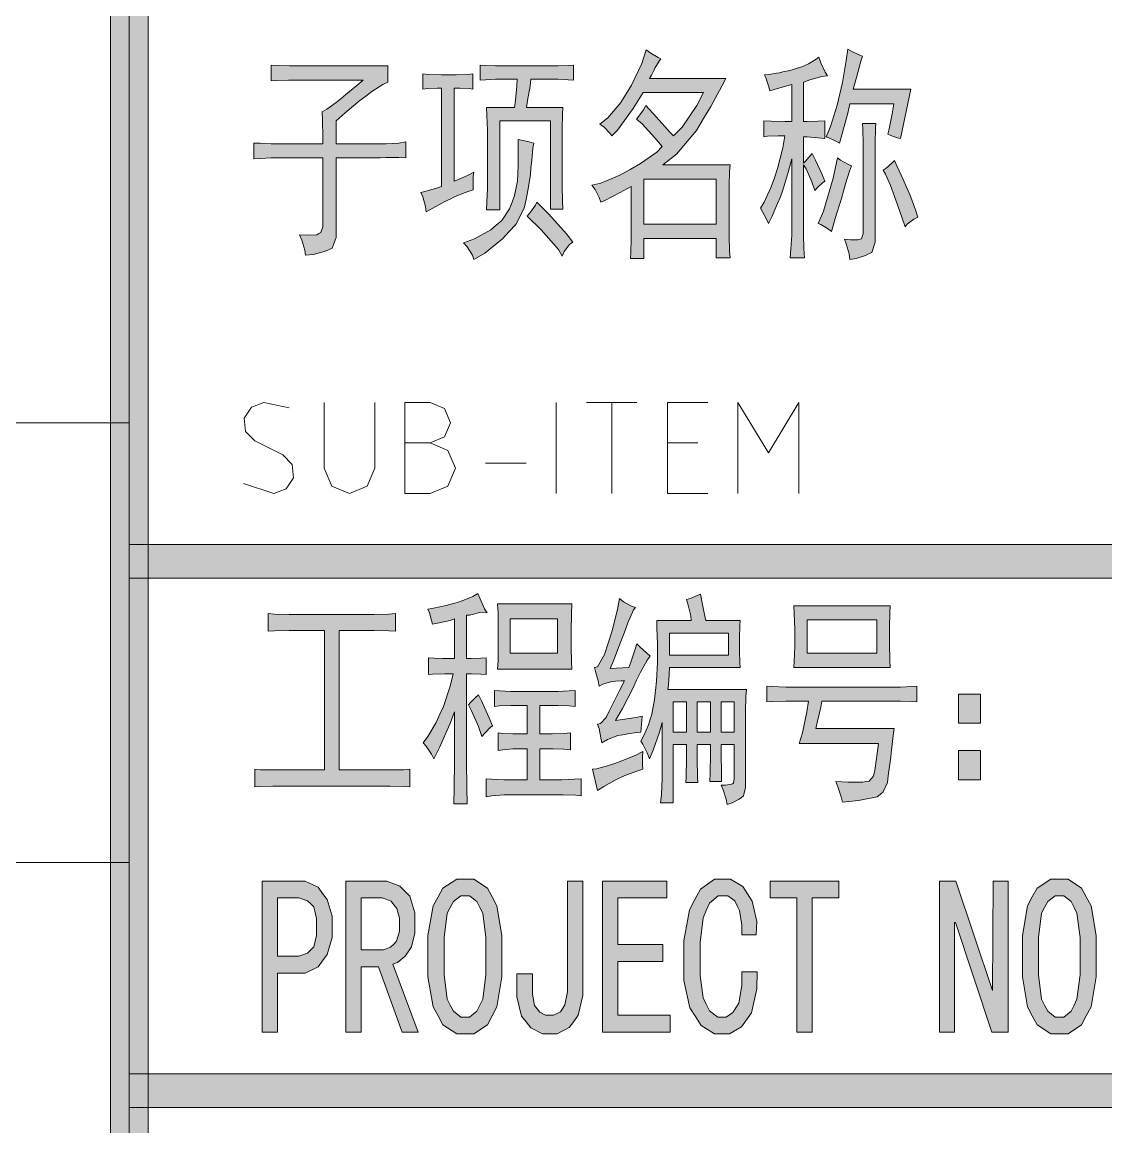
# Model space of a CAD drawing. Header units: millimetres. Extents: x 0 to 414, y 0 to 292.
# Drawn here: x 353.61 to 367.21, y 38.04 to 51.9 of the extents above; entities that cross this region are included whole.
import ezdxf

# ---------------------------------------------------------------- set-up
doc = ezdxf.new("R2010")
doc.units = ezdxf.units.MM

msp = doc.modelspace()

# ---------------------------------------------------------------- hatches: boundary and pattern name
h = msp.add_hatch(color=0)
h.dxf.hatch_style = 2
h.paths.add_polyline_path([(355.194306, 9.846028), (354.721583, 9.846028), (354.721583, 282.620861), (355.194306, 282.620861)])
h = msp.add_hatch(color=0)
h.paths.add_polyline_path([(361.625444, 51.438528), (361.604278, 51.410306), (361.569, 51.357389), (361.554889, 51.329167), (361.540778, 51.300944), (361.5055, 51.233917), (361.484333, 51.195111), (362.440361, 51.195111), (362.390972, 51.096333), (362.253389, 50.842333), (362.161667, 50.690639), (362.073472, 50.538944), (361.819472, 50.246139), (361.650139, 50.108556), (362.493278, 50.108556), (362.486222, 50.023889), (362.482694, 49.854556), (362.482694, 49.762833), (362.482694, 49.311278), (362.482694, 49.216028), (362.486222, 49.032583), (362.493278, 48.944389), (362.316889, 48.944389), (362.316889, 49.187806), (361.41025, 49.187806), (361.41025, 48.933806), (361.244444, 48.933806), (361.247972, 49.011417), (361.2515, 49.187806), (361.2515, 49.286583), (361.2515, 49.840444), (361.113917, 49.762833), (360.923417, 49.664056), (360.8705, 49.642889), (360.852861, 49.699333), (360.799944, 49.801639), (360.761139, 49.854556), (360.8705, 49.87925), (361.110389, 49.981556), (361.240917, 50.052111), (361.371444, 50.126194), (361.572528, 50.267306), (361.643083, 50.341389), (361.551361, 50.45075), (361.389083, 50.623611), (361.318528, 50.683583), (361.34675, 50.718861), (361.406722, 50.8), (361.434944, 50.852917), (361.569, 50.708278), (361.741861, 50.517778), (361.784194, 50.475444), (361.890028, 50.581278), (362.077, 50.852917), (362.158139, 51.018722), (361.403194, 51.018722), (361.276194, 50.817639), (361.082167, 50.546), (361.011611, 50.475444), (360.986917, 50.507194), (360.912833, 50.581278), (360.859917, 50.620083), (360.958694, 50.701222), (361.120972, 50.891722), (361.191528, 51.001083), (361.258556, 51.110444), (361.385556, 51.382083), (361.442, 51.551417), (361.498444, 51.512611), (361.590167, 51.456167)])
h.paths.add_polyline_path([(362.316889, 49.364194), (362.316889, 49.932167), (361.41025, 49.932167), (361.41025, 49.364194)])
h = msp.add_hatch(color=0)
h.dxf.hatch_style = 2
h.paths.add_polyline_path([(364.154861, 51.473806), (364.133694, 51.410306), (364.07725, 51.205694), (364.038444, 51.061056), (364.761639, 51.061056), (364.631111, 50.440167), (364.588778, 50.45075), (364.507639, 50.478972), (364.472361, 50.496611), (364.486472, 50.563639), (364.525278, 50.750611), (364.546444, 50.874083), (363.996111, 50.874083), (363.967889, 50.757667), (363.900861, 50.51425), (363.865583, 50.383722), (363.812667, 50.411944), (363.731528, 50.45075), (363.69625, 50.461333), (363.752694, 50.591861), (363.837361, 50.859972), (363.869111, 51.001083), (363.900861, 51.142194), (363.95025, 51.420889), (363.971417, 51.562), (364.027861, 51.526722), (364.119583, 51.484389)])
h = msp.add_hatch(color=0)
h.dxf.hatch_style = 2
h.paths.add_polyline_path([(362.874278, 49.565278), (362.920139, 49.642889), (363.008333, 49.833389), (363.050667, 49.946278), (363.089472, 50.062694), (363.1565, 50.32375), (363.181194, 50.475444), (363.096528, 50.475444), (362.962472, 50.468389), (362.916611, 50.461333), (362.916611, 50.662417), (363.008333, 50.658889), (363.181194, 50.651833), (363.265861, 50.651833), (363.265861, 51.1175), (363.223528, 51.106917), (363.085944, 51.068111), (362.990694, 51.039889), (362.973056, 51.099861), (362.941306, 51.202167), (362.923667, 51.240972), (362.980111, 51.2445), (363.075361, 51.258611), (363.114167, 51.265667), (363.1565, 51.27625), (363.241167, 51.293889), (363.2835, 51.304472), (363.322306, 51.318583), (363.403444, 51.343278), (363.438722, 51.360917), (363.477528, 51.378556), (363.562194, 51.427944), (363.608056, 51.459694), (363.63275, 51.389139), (363.685667, 51.272722), (363.713889, 51.226861), (363.643333, 51.216278), (363.495167, 51.177472), (363.414028, 51.14925), (363.414028, 50.651833), (363.459889, 50.651833), (363.593944, 50.658889), (363.682139, 50.662417), (363.682139, 50.440167), (363.593944, 50.45075), (363.459889, 50.461333), (363.414028, 50.461333), (363.414028, 50.129722), (363.438722, 50.157944), (363.495167, 50.217917), (363.523389, 50.253194), (363.565722, 50.168528), (363.643333, 49.995667), (363.682139, 49.907472), (363.650389, 49.886306), (363.590417, 49.826333), (363.555139, 49.787528), (363.516333, 49.896889), (363.445778, 50.059167), (363.414028, 50.108556), (363.414028, 49.286583), (363.414028, 49.233667), (363.417556, 49.060806), (363.424611, 48.944389), (363.248222, 48.944389), (363.255278, 49.05375), (363.265861, 49.226611), (363.265861, 49.286583), (363.265861, 50.186167), (363.227056, 50.030944), (363.1565, 49.791056), (363.12475, 49.709917), (363.089472, 49.62525), (363.015389, 49.459444), (362.973056, 49.374778), (362.948361, 49.427694), (362.898972, 49.519417)])
h = msp.add_hatch(color=0)
h.dxf.hatch_style = 2
h.paths.add_polyline_path([(357.09225, 49.233667), (357.1875, 49.226611), (357.310972, 49.233667), (357.335667, 49.247778), (357.360361, 49.261889), (357.385056, 49.332444), (357.385056, 49.388889), (357.385056, 50.19675), (356.792389, 50.19675), (356.735944, 50.19675), (356.598361, 50.189694), (356.52075, 50.186167), (356.52075, 50.383722), (356.598361, 50.380194), (356.735944, 50.373139), (356.792389, 50.373139), (357.385056, 50.373139), (357.385056, 50.461333), (357.381528, 50.662417), (357.378, 50.775306), (357.434444, 50.807056), (357.554389, 50.891722), (357.614361, 50.941111), (357.674333, 50.9905), (357.811917, 51.106917), (357.893056, 51.173944), (357.042861, 51.173944), (356.954667, 51.173944), (356.802972, 51.166889), (356.735944, 51.163361), (356.735944, 51.360917), (356.824139, 51.357389), (356.968778, 51.350333), (357.02875, 51.350333), (358.199972, 51.350333), (358.199972, 51.14925), (358.136472, 51.1175), (357.998889, 51.029306), (357.924806, 50.972861), (357.850722, 50.916417), (357.66375, 50.761194), (357.550861, 50.662417), (357.550861, 50.373139), (358.10825, 50.373139), (358.178806, 50.373139), (358.337556, 50.383722), (358.42575, 50.397833), (358.42575, 50.19675), (358.337556, 50.203806), (358.178806, 50.203806), (358.10825, 50.19675), (357.550861, 50.19675), (357.550861, 49.311278), (357.550861, 49.198389), (357.501472, 49.064333), (357.455611, 49.043167), (357.406222, 49.022), (357.265111, 48.986722), (357.169861, 48.976139), (357.159278, 49.039639), (357.124, 49.166639)])
h = msp.add_hatch(color=0)
h.dxf.hatch_style = 2
h.paths.add_polyline_path([(360.263722, 51.350333), (360.33075, 51.350333), (360.461278, 51.357389), (360.528306, 51.360917), (360.528306, 51.173944), (360.461278, 51.177472), (360.33075, 51.184528), (360.263722, 51.184528), (359.995611, 51.184528), (359.985028, 51.096333), (359.953278, 50.916417), (359.939167, 50.828222), (360.39425, 50.828222), (360.390722, 50.747083), (360.387194, 50.563639), (360.387194, 50.461333), (360.387194, 49.907472), (360.387194, 49.836917), (360.390722, 49.660528), (360.39425, 49.554694), (360.239028, 49.554694), (360.239028, 50.662417), (359.604028, 50.662417), (359.604028, 49.544111), (359.438222, 49.544111), (359.44175, 49.642889), (359.448806, 49.819278), (359.448806, 49.896889), (359.448806, 50.461333), (359.448806, 50.546), (359.44175, 50.729444), (359.438222, 50.828222), (359.787472, 50.828222), (359.801583, 50.923472), (359.819222, 51.099861), (359.82275, 51.184528), (359.614611, 51.184528), (359.551111, 51.184528), (359.424111, 51.177472), (359.357083, 51.173944), (359.357083, 51.360917), (359.424111, 51.357389), (359.551111, 51.350333), (359.614611, 51.350333)])
h = msp.add_hatch(color=0)
h.dxf.hatch_style = 2
h.paths.add_polyline_path([(359.272417, 49.798111), (359.194806, 49.769889), (359.046639, 49.713444), (358.983139, 49.681694), (358.916111, 49.649944), (358.764417, 49.568806), (358.683278, 49.519417), (358.672694, 49.586444), (358.640944, 49.709917), (358.61625, 49.762833), (358.683278, 49.780472), (358.810278, 49.819278), (358.873778, 49.840444), (358.873778, 51.071639), (358.820861, 51.071639), (358.704444, 51.068111), (358.640944, 51.061056), (358.640944, 51.251556), (358.7115, 51.2445), (358.873778, 51.240972), (358.9655, 51.240972), (359.057222, 51.240972), (359.205389, 51.2445), (359.265361, 51.251556), (359.265361, 51.061056), (359.2195, 51.068111), (359.103083, 51.071639), (359.032528, 51.071639), (359.032528, 49.907472), (359.085444, 49.925111), (359.208917, 49.981556), (359.279472, 50.020361), (359.272417, 49.963917), (359.268889, 49.854556)])
h = msp.add_hatch(color=0)
h.dxf.hatch_style = 2
h.paths.add_polyline_path([(364.320667, 50.630667), (364.317139, 50.574222), (364.313611, 50.380194), (364.313611, 50.242611), (364.313611, 49.24425), (364.313611, 49.138417), (364.271278, 49.011417), (364.228944, 48.993778), (364.190139, 48.972611), (364.073722, 48.937333), (363.996111, 48.923222), (363.985528, 48.993778), (363.95025, 49.120778), (363.929083, 49.177222), (364.003167, 49.170167), (364.094889, 49.170167), (364.119583, 49.177222), (364.14075, 49.18075), (364.161917, 49.247778), (364.161917, 49.311278), (364.161917, 50.242611), (364.161917, 50.369611), (364.158389, 50.563639), (364.154861, 50.630667)])
h = msp.add_hatch(color=0)
h.dxf.hatch_style = 2
h.paths.add_polyline_path([(360.030889, 50.383722), (360.020306, 50.320222), (360.006194, 50.165), (359.995611, 50.073278), (359.988556, 49.985083), (359.956806, 49.787528), (359.935639, 49.674639), (359.910944, 49.565278), (359.805111, 49.360667), (359.720444, 49.272472), (359.639306, 49.18075), (359.417056, 49.004361), (359.279472, 48.923222), (359.261833, 48.976139), (359.194806, 49.081972), (359.148944, 49.131361), (359.286528, 49.18075), (359.491139, 49.293639), (359.558167, 49.353611), (359.628722, 49.413583), (359.7275, 49.558222), (359.75925, 49.642889), (359.791, 49.724028), (359.826278, 49.907472), (359.829806, 50.002722), (359.833333, 50.1015), (359.836861, 50.313167), (359.836861, 50.429583), (359.879194, 50.419), (359.974444, 50.397833)])
h = msp.add_hatch(color=0)
h.dxf.hatch_style = 2
h.paths.add_polyline_path([(364.01375, 50.097972), (363.989056, 50.030944), (363.939667, 49.872194), (363.914972, 49.780472), (363.890278, 49.68875), (363.812667, 49.438278), (363.763278, 49.276), (363.713889, 49.311278), (363.63275, 49.360667), (363.597472, 49.374778), (363.6645, 49.53), (363.784444, 49.94275), (363.840889, 50.19675), (363.879694, 50.168528), (363.967889, 50.119139)])
h = msp.add_hatch(color=0)
h.dxf.hatch_style = 2
h.paths.add_polyline_path([(364.5535, 50.165), (364.588778, 50.090917), (364.662861, 49.925111), (364.705194, 49.829861), (364.747528, 49.738139), (364.818083, 49.547639), (364.846306, 49.452389), (364.796917, 49.427694), (364.715778, 49.364194), (364.687556, 49.332444), (364.645222, 49.452389), (364.571139, 49.667583), (364.539389, 49.759306), (364.504111, 49.851028), (364.440611, 49.992139), (364.412389, 50.041528), (364.451194, 50.06975), (364.52175, 50.129722)])
h = msp.add_hatch(color=0)
h.dxf.hatch_style = 2
h.paths.add_polyline_path([(360.069694, 49.642889), (360.217861, 49.491194), (360.440111, 49.24425), (360.52125, 49.141944), (360.478917, 49.110194), (360.411889, 49.022), (360.387194, 48.965556), (360.341333, 49.050222), (360.122611, 49.297167), (359.946222, 49.4665), (359.988556, 49.515889), (360.052056, 49.604083)])
h = msp.add_hatch(color=0)
h.dxf.hatch_style = 2
h.paths.add_polyline_path([(404.237472, 45.349583), (404.237472, 44.92625), (354.957944, 44.92625), (354.957944, 45.349583)])
h = msp.add_hatch(color=0)
h.dxf.hatch_style = 2
h.paths.add_polyline_path([(358.704444, 44.538194), (358.775, 44.548778), (358.93375, 44.584056), (359.025472, 44.60875), (359.113667, 44.633444), (359.265361, 44.696944), (359.328861, 44.73575), (359.357083, 44.665194), (359.413528, 44.541722), (359.445278, 44.492333), (359.413528, 44.499389), (359.353556, 44.495861), (359.321806, 44.488806), (359.293583, 44.478222), (359.223028, 44.464111), (359.18775, 44.460583), (359.18775, 43.917306), (359.244194, 43.917306), (359.367667, 43.920833), (359.434694, 43.927889), (359.434694, 43.716222), (359.367667, 43.723278), (359.244194, 43.726806), (359.18775, 43.726806), (359.18775, 42.753139), (359.18775, 42.629667), (359.191278, 42.301583), (359.194806, 42.096972), (359.029, 42.096972), (359.032528, 42.301583), (359.036056, 42.622611), (359.036056, 42.739028), (359.036056, 43.250556), (358.979611, 43.095333), (358.849083, 42.802528), (358.778528, 42.661417), (358.750306, 42.717861), (358.683278, 42.820167), (358.644472, 42.8625), (358.704444, 42.940111), (358.80675, 43.1165), (358.852611, 43.218806), (358.898472, 43.317583), (358.983139, 43.571583), (359.018417, 43.726806), (358.916111, 43.726806), (358.760889, 43.723278), (358.7115, 43.716222), (358.7115, 43.927889), (358.782056, 43.920833), (358.887889, 43.917306), (358.919639, 43.917306), (359.036056, 43.917306), (359.036056, 44.414722), (358.983139, 44.397083), (358.845556, 44.365333), (358.760889, 44.347694), (358.750306, 44.397083), (358.722083, 44.492333)])
h = msp.add_hatch(color=0)
h.dxf.hatch_style = 2
h.paths.add_polyline_path([(361.307944, 44.559361), (361.28325, 44.527611), (361.209167, 44.365333), (361.163306, 44.238333), (361.113917, 44.111333), (361.02925, 43.889083), (360.990444, 43.793833), (361.223278, 43.804417), (361.247972, 43.871444), (361.297361, 44.023139), (361.325583, 44.104278), (361.360861, 44.065472), (361.445528, 43.987861), (361.491389, 43.949056), (361.452583, 43.899667), (361.367917, 43.747972), (361.318528, 43.645667), (361.272667, 43.543361), (361.142139, 43.289361), (361.057472, 43.141194), (361.145667, 43.151778), (361.311472, 43.18), (361.389083, 43.194111), (361.374972, 42.996556), (361.325583, 42.9895), (361.212694, 42.975389), (361.149194, 42.961278), (361.085694, 42.950694), (360.955167, 42.901306), (360.884611, 42.8625), (360.874028, 42.922472), (360.849333, 43.038889), (360.831694, 43.095333), (360.866972, 43.102389), (360.937528, 43.18), (360.972806, 43.250556), (361.011611, 43.324639), (361.106861, 43.518667), (361.166833, 43.638611), (361.128028, 43.638611), (361.053944, 43.635083), (361.015139, 43.628028), (360.979861, 43.620972), (360.895194, 43.596278), (360.849333, 43.571583), (360.83875, 43.638611), (360.807, 43.755028), (360.792889, 43.804417), (360.831694, 43.815), (360.919889, 43.970222), (360.96575, 44.111333), (361.011611, 44.252444), (361.082167, 44.531139), (361.106861, 44.67225), (361.15625, 44.629917), (361.258556, 44.577)])
h = msp.add_hatch(color=0)
h.paths.add_polyline_path([(362.122861, 44.725167), (362.1405, 44.636972), (362.17225, 44.471167), (362.189889, 44.393556), (362.620278, 44.393556), (362.61675, 44.326528), (362.613222, 44.178361), (362.613222, 44.093694), (362.613222, 44.009028), (362.61675, 43.867917), (362.620278, 43.804417), (361.731278, 43.804417), (361.72775, 43.723278), (361.720694, 43.582167), (361.713639, 43.52925), (362.697889, 43.52925), (362.690833, 43.441056), (362.687306, 43.250556), (362.687306, 43.151778), (362.687306, 42.38625), (362.687306, 42.301583), (362.662611, 42.19575), (362.634389, 42.174583), (362.606167, 42.153417), (362.517972, 42.107556), (362.454472, 42.086389), (362.443889, 42.153417), (362.405083, 42.273361), (362.380389, 42.329806), (362.436833, 42.329806), (362.510917, 42.340389), (362.5215, 42.347444), (362.535611, 42.3545), (362.546194, 42.414472), (362.546194, 42.463861), (362.546194, 42.841333), (362.380389, 42.841333), (362.380389, 42.717861), (362.383917, 42.485028), (362.387444, 42.375667), (362.239278, 42.375667), (362.242806, 42.485028), (362.246333, 42.717861), (362.246333, 42.841333), (362.080528, 42.841333), (362.080528, 42.668472), (362.084056, 42.428583), (362.087583, 42.365083), (361.939417, 42.365083), (361.942944, 42.428583), (361.946472, 42.668472), (361.946472, 42.841333), (361.780667, 42.841333), (361.780667, 42.107556), (361.621917, 42.107556), (361.6325, 42.213389), (361.639556, 42.418), (361.639556, 42.520306), (361.639556, 43.1165), (361.607806, 42.996556), (361.526667, 42.76725), (361.480806, 42.661417), (361.452583, 42.7355), (361.399667, 42.844861), (361.374972, 42.883667), (361.41025, 42.950694), (361.470222, 43.08475), (361.491389, 43.151778), (361.512556, 43.218806), (361.544306, 43.40225), (361.558417, 43.518667), (361.569, 43.635083), (361.583111, 43.867917), (361.583111, 43.984333), (361.583111, 44.10075), (361.576056, 44.305361), (361.572528, 44.393556), (362.006444, 44.393556), (361.999389, 44.453528), (361.967639, 44.587583), (361.946472, 44.658139), (362.002917, 44.675778), (362.087583, 44.711056)])
h.paths.add_polyline_path([(362.472111, 43.959639), (362.472111, 44.238333), (361.731278, 44.238333), (361.731278, 43.959639)])
h.paths.add_polyline_path([(362.246333, 42.996556), (362.246333, 43.374028), (362.080528, 43.374028), (362.080528, 42.996556)])
h.paths.add_polyline_path([(362.546194, 42.996556), (362.546194, 43.374028), (362.380389, 43.374028), (362.380389, 42.996556)])
h.paths.add_polyline_path([(361.946472, 42.996556), (361.946472, 43.374028), (361.780667, 43.374028), (361.780667, 42.996556)])
h = msp.add_hatch(color=0)
h.dxf.hatch_style = 2
h.paths.add_polyline_path([(357.931861, 44.471167), (358.030639, 44.471167), (358.214083, 44.474694), (358.295222, 44.48175), (358.295222, 44.2595), (358.214083, 44.266556), (358.030639, 44.270083), (357.931861, 44.270083), (357.589667, 44.270083), (357.589667, 42.520306), (358.129417, 42.520306), (358.224667, 42.520306), (358.401056, 42.523833), (358.478667, 42.530889), (358.478667, 42.308639), (358.401056, 42.312167), (358.228194, 42.319222), (358.136472, 42.319222), (356.848833, 42.319222), (356.757111, 42.319222), (356.598361, 42.312167), (356.531333, 42.308639), (356.531333, 42.530889), (356.601889, 42.523833), (356.764167, 42.520306), (356.855889, 42.520306), (357.406222, 42.520306), (357.406222, 44.270083), (357.074611, 44.270083), (356.96525, 44.270083), (356.778278, 44.266556), (356.700667, 44.2595), (356.700667, 44.48175), (356.778278, 44.474694), (356.96525, 44.471167), (357.074611, 44.471167)])
h = msp.add_hatch(color=0)
h.paths.add_polyline_path([(360.507139, 44.605222), (360.503611, 44.48175), (360.500083, 44.2595), (360.500083, 44.160722), (360.500083, 44.065472), (360.503611, 43.8785), (360.507139, 43.78325), (359.575806, 43.78325), (359.582861, 43.889083), (359.586389, 44.086639), (359.586389, 44.181889), (359.586389, 44.277139), (359.582861, 44.488806), (359.575806, 44.605222)])
h.paths.add_polyline_path([(360.327222, 43.984333), (360.327222, 44.414722), (359.734556, 44.414722), (359.734556, 43.984333)])
h = msp.add_hatch(color=0)
h.paths.add_polyline_path([(364.500583, 44.580528), (364.497056, 44.499389), (364.493528, 44.308889), (364.493528, 44.203056), (364.493528, 44.10075), (364.497056, 43.899667), (364.500583, 43.804417), (363.294083, 43.804417), (363.297611, 43.882028), (363.304667, 44.065472), (363.304667, 44.171306), (363.304667, 44.280667), (363.297611, 44.488806), (363.294083, 44.580528)])
h.paths.add_polyline_path([(364.334778, 43.984333), (364.334778, 44.404139), (363.459889, 44.404139), (363.459889, 43.984333)])
h = msp.add_hatch(color=0)
h.dxf.hatch_style = 2
h.paths.add_polyline_path([(360.26725, 43.504556), (360.334278, 43.504556), (360.475389, 43.511611), (360.549472, 43.518667), (360.549472, 43.317583), (360.475389, 43.324639), (360.334278, 43.328167), (360.26725, 43.328167), (360.1085, 43.328167), (360.1085, 42.975389), (360.200222, 42.975389), (360.263722, 42.975389), (360.408361, 42.978917), (360.493028, 42.985972), (360.493028, 42.774306), (360.408361, 42.781361), (360.274306, 42.784889), (360.224917, 42.784889), (360.1085, 42.784889), (360.1085, 42.396833), (360.309583, 42.396833), (360.383667, 42.396833), (360.542417, 42.403889), (360.623556, 42.407417), (360.623556, 42.19575), (360.560056, 42.202806), (360.401306, 42.209861), (360.309583, 42.209861), (359.752194, 42.209861), (359.660472, 42.209861), (359.501722, 42.19575), (359.434694, 42.185167), (359.434694, 42.407417), (359.501722, 42.403889), (359.660472, 42.396833), (359.752194, 42.396833), (359.94975, 42.396833), (359.94975, 42.784889), (359.833333, 42.784889), (359.769833, 42.784889), (359.642833, 42.774306), (359.586389, 42.763722), (359.586389, 42.985972), (359.642833, 42.978917), (359.769833, 42.975389), (359.833333, 42.975389), (359.94975, 42.975389), (359.94975, 43.328167), (359.819222, 43.328167), (359.745139, 43.328167), (359.6005, 43.324639), (359.537, 43.317583), (359.537, 43.518667), (359.6005, 43.511611), (359.745139, 43.504556), (359.819222, 43.504556)])
h = msp.add_hatch(color=0)
h.dxf.hatch_style = 2
h.paths.add_polyline_path([(364.549972, 43.561), (364.631111, 43.561), (364.772222, 43.568056), (364.835722, 43.571583), (364.835722, 43.374028), (364.772222, 43.377556), (364.631111, 43.384611), (364.549972, 43.384611), (363.643333, 43.384611), (363.629222, 43.307), (363.590417, 43.134139), (363.56925, 43.038889), (364.549972, 43.038889), (364.539389, 42.950694), (364.52175, 42.802528), (364.514694, 42.739028), (364.507639, 42.679056), (364.49, 42.534417), (364.475889, 42.446222), (364.465306, 42.361556), (364.412389, 42.245139), (364.377111, 42.213389), (364.338306, 42.185167), (364.101944, 42.135778), (363.900861, 42.118139), (363.88675, 42.181639), (363.844417, 42.308639), (363.819722, 42.375667), (363.967889, 42.368611), (364.158389, 42.368611), (364.197194, 42.375667), (364.236, 42.379194), (364.288917, 42.439167), (364.303028, 42.492083), (364.313611, 42.545), (364.338306, 42.724917), (364.352417, 42.851917), (363.361111, 42.851917), (363.399917, 42.985972), (363.456361, 43.250556), (363.477528, 43.384611), (363.279972, 43.384611), (363.191778, 43.384611), (363.0295, 43.377556), (362.955417, 43.374028), (362.955417, 43.571583), (363.0295, 43.568056), (363.191778, 43.561), (363.279972, 43.561)])
h = msp.add_hatch(color=0)
h.dxf.hatch_style = 2
h.paths.add_polyline_path([(359.335917, 43.462222), (359.37825, 43.377556), (359.466444, 43.183528), (359.512306, 43.074167), (359.484083, 43.053), (359.420583, 42.985972), (359.37825, 42.940111), (359.335917, 43.063583), (359.25125, 43.261139), (359.212444, 43.33875), (359.237139, 43.366972), (359.297111, 43.426944)])
h = msp.add_hatch(color=0)
h.dxf.hatch_style = 2
h.paths.add_polyline_path([(365.357833, 43.472806), (365.633, 43.472806), (365.633, 43.105917), (365.357833, 43.105917)])
h = msp.add_hatch(color=0)
h.dxf.hatch_style = 2
h.paths.add_polyline_path([(361.399667, 42.753139), (361.396139, 42.689639), (361.396139, 42.580278), (361.399667, 42.530889), (361.311472, 42.502667), (361.163306, 42.446222), (361.103333, 42.418), (361.043361, 42.389778), (360.909306, 42.312167), (360.831694, 42.262778), (360.768194, 42.530889), (360.817583, 42.534417), (360.955167, 42.573222), (361.046889, 42.601444), (361.135083, 42.633194), (361.311472, 42.707278)])
h = msp.add_hatch(color=0)
h.dxf.hatch_style = 2
h.paths.add_polyline_path([(365.357833, 42.763722), (365.633, 42.763722), (365.633, 42.396833), (365.357833, 42.396833)])
h = msp.add_hatch(color=0)
h.paths.add_polyline_path([(357.501472, 40.551806), (357.501472, 40.41775), (357.4415, 40.206083), (357.381528, 40.128472), (357.325083, 40.050861), (357.162806, 39.97325), (357.0605, 39.97325), (356.817083, 39.97325), (356.817083, 39.232417), (356.626583, 39.232417), (356.626583, 41.126833), (357.0605, 41.126833), (357.162806, 41.126833), (357.325083, 41.049222), (357.381528, 40.971611), (357.4415, 40.894), (357.501472, 40.685861)])
h.paths.add_polyline_path([(357.307444, 40.551806), (357.307444, 40.657639), (357.272167, 40.802278), (357.233361, 40.841083), (357.194556, 40.879889), (357.085194, 40.918694), (357.007583, 40.918694), (356.817083, 40.918694), (356.817083, 40.184917), (357.007583, 40.184917), (357.085194, 40.184917), (357.194556, 40.223722), (357.233361, 40.262528), (357.272167, 40.301333), (357.307444, 40.445972)])
h = msp.add_hatch(color=0)
h.paths.add_polyline_path([(358.580972, 39.232417), (358.379889, 39.232417), (358.083556, 40.050861), (357.864833, 40.050861), (357.864833, 39.232417), (357.674333, 39.232417), (357.674333, 41.126833), (358.090611, 41.126833), (358.189389, 41.126833), (358.351667, 41.063333), (358.415167, 40.999833), (358.478667, 40.936333), (358.538639, 40.728194), (358.538639, 40.583556), (358.538639, 40.474194), (358.496306, 40.301333), (358.4575, 40.241361), (358.415167, 40.181389), (358.319917, 40.103778), (358.263472, 40.086139)])
h.paths.add_polyline_path([(358.348139, 40.583556), (358.348139, 40.661167), (358.312861, 40.784639), (358.277583, 40.8305), (358.242306, 40.872833), (358.129417, 40.918694), (358.048278, 40.918694), (357.864833, 40.918694), (357.864833, 40.262528), (358.097667, 40.262528), (358.147056, 40.262528), (358.23525, 40.297806), (358.274056, 40.336611), (358.309333, 40.371889), (358.348139, 40.495361)])
h = msp.add_hatch(color=0)
h.paths.add_polyline_path([(359.628722, 40.184917), (359.628722, 39.923861), (359.56875, 39.549917), (359.508778, 39.437028), (359.448806, 39.324139), (359.279472, 39.21125), (359.170111, 39.21125), (359.064278, 39.21125), (358.891417, 39.324139), (358.831444, 39.437028), (358.767944, 39.549917), (358.704444, 39.923861), (358.704444, 40.184917), (358.704444, 40.445972), (358.767944, 40.816389), (358.831444, 40.929278), (358.891417, 41.038639), (359.064278, 41.151528), (359.170111, 41.151528), (359.279472, 41.151528), (359.448806, 41.038639), (359.508778, 40.929278), (359.56875, 40.816389), (359.628722, 40.445972)])
h.paths.add_polyline_path([(359.431167, 40.184917), (359.431167, 40.41775), (359.392361, 40.724667), (359.353556, 40.795222), (359.318278, 40.869306), (359.226556, 40.939861), (359.170111, 40.939861), (359.117194, 40.939861), (359.025472, 40.869306), (358.983139, 40.795222), (358.944333, 40.724667), (358.905528, 40.41775), (358.905528, 40.184917), (358.905528, 39.952083), (358.944333, 39.645167), (358.983139, 39.571083), (359.025472, 39.497), (359.117194, 39.419389), (359.170111, 39.419389), (359.226556, 39.419389), (359.318278, 39.497), (359.353556, 39.571083), (359.392361, 39.645167), (359.431167, 39.952083)])
h = msp.add_hatch(color=0)
h.dxf.hatch_style = 2
h.paths.add_polyline_path([(360.644722, 39.863889), (360.644722, 39.691028), (360.588278, 39.444083), (360.531833, 39.366472), (360.475389, 39.288861), (360.323694, 39.21125), (360.228444, 39.21125), (360.14025, 39.21125), (359.995611, 39.285333), (359.935639, 39.359417), (359.879194, 39.4335), (359.819222, 39.676917), (359.819222, 39.842722), (359.819222, 39.962667), (360.01325, 39.962667), (360.01325, 39.807444), (360.01325, 39.708667), (360.041472, 39.567556), (360.073222, 39.525222), (360.104972, 39.482889), (360.179056, 39.444083), (360.221389, 39.444083), (360.277833, 39.444083), (360.366028, 39.486417), (360.39425, 39.532278), (360.422472, 39.574611), (360.454222, 39.736889), (360.454222, 39.853306), (360.454222, 41.126833), (360.644722, 41.126833)])
h = msp.add_hatch(color=0)
h.dxf.hatch_style = 2
h.paths.add_polyline_path([(361.741861, 39.232417), (360.891667, 39.232417), (360.891667, 41.126833), (361.699528, 41.126833), (361.699528, 40.918694), (361.085694, 40.918694), (361.085694, 40.329556), (361.650139, 40.329556), (361.650139, 40.117889), (361.085694, 40.117889), (361.085694, 39.444083), (361.741861, 39.444083)])
h = msp.add_hatch(color=0)
h.dxf.hatch_style = 2
h.paths.add_polyline_path([(362.831944, 39.987361), (362.828417, 39.775694), (362.761389, 39.475833), (362.697889, 39.387639), (362.634389, 39.299444), (362.486222, 39.21125), (362.398028, 39.21125), (362.29925, 39.21125), (362.129917, 39.317083), (362.059361, 39.426444), (361.988806, 39.535806), (361.914722, 39.881528), (361.914722, 40.117889), (361.914722, 40.378944), (361.985278, 40.767), (362.052306, 40.894), (362.122861, 41.024528), (362.29925, 41.151528), (362.408611, 41.151528), (362.500333, 41.151528), (362.652028, 41.059806), (362.712, 40.968083), (362.771972, 40.876361), (362.828417, 40.618833), (362.821361, 40.453028), (362.641444, 40.453028), (362.641444, 40.572972), (362.609694, 40.756417), (362.581472, 40.816389), (362.55325, 40.879889), (362.465056, 40.939861), (362.408611, 40.939861), (362.341583, 40.939861), (362.23575, 40.848139), (362.193417, 40.756417), (362.154611, 40.664694), (362.115806, 40.357778), (362.115806, 40.142583), (362.115806, 39.9415), (362.154611, 39.662806), (362.193417, 39.581667), (362.23575, 39.500528), (362.338056, 39.419389), (362.398028, 39.419389), (362.443889, 39.419389), (362.528556, 39.479361), (362.563833, 39.535806), (362.602639, 39.595778), (362.641444, 39.818028), (362.641444, 39.987361)])
h = msp.add_hatch(color=0)
h.dxf.hatch_style = 2
h.paths.add_polyline_path([(363.855, 40.918694), (363.523389, 40.918694), (363.523389, 39.232417), (363.329361, 39.232417), (363.329361, 40.918694), (362.99775, 40.918694), (362.99775, 41.126833), (363.855, 41.126833)])
h = msp.add_hatch(color=0)
h.dxf.hatch_style = 2
h.paths.add_polyline_path([(365.98225, 39.232417), (365.777639, 39.232417), (365.319028, 40.60825), (365.308444, 40.60825), (365.308444, 39.232417), (365.117944, 39.232417), (365.117944, 41.126833), (365.326083, 41.126833), (365.784694, 39.754528), (365.79175, 41.126833), (365.98225, 41.126833)])
h = msp.add_hatch(color=0)
h.paths.add_polyline_path([(367.082917, 40.184917), (367.082917, 39.923861), (367.022944, 39.549917), (366.959444, 39.437028), (366.899472, 39.324139), (366.733667, 39.21125), (366.624306, 39.21125), (366.514944, 39.21125), (366.345611, 39.324139), (366.282111, 39.437028), (366.222139, 39.549917), (366.158639, 39.923861), (366.158639, 40.184917), (366.158639, 40.445972), (366.222139, 40.816389), (366.282111, 40.929278), (366.345611, 41.038639), (366.514944, 41.151528), (366.624306, 41.151528), (366.733667, 41.151528), (366.899472, 41.038639), (366.959444, 40.929278), (367.022944, 40.816389), (367.082917, 40.445972)])
h.paths.add_polyline_path([(366.881833, 40.184917), (366.881833, 40.41775), (366.843028, 40.724667), (366.80775, 40.795222), (366.768944, 40.869306), (366.677222, 40.939861), (366.624306, 40.939861), (366.571389, 40.939861), (366.476139, 40.869306), (366.437333, 40.795222), (366.398528, 40.724667), (366.359722, 40.41775), (366.359722, 40.184917), (366.359722, 39.952083), (366.398528, 39.645167), (366.437333, 39.571083), (366.476139, 39.497), (366.571389, 39.419389), (366.624306, 39.419389), (366.677222, 39.419389), (366.768944, 39.497), (366.80775, 39.571083), (366.843028, 39.645167), (366.881833, 39.952083)])
h = msp.add_hatch(color=0)
h.dxf.hatch_style = 2
h.paths.add_polyline_path([(404.237472, 38.710306), (404.237472, 38.286972), (354.957944, 38.286972), (354.957944, 38.710306)])

# ---------------------------------------------------------------- linework, layer by layer
at = {"color": 0, "lineweight": 0}
for points in [[(355.194306, 9.846028), (354.721583, 9.846028), (354.721583, 282.620861), (355.194306, 282.620861)], [(361.625444, 51.438528), (361.604278, 51.410306), (361.569, 51.357389), (361.554889, 51.329167), (361.540778, 51.300944), (361.5055, 51.233917), (361.484333, 51.195111), (362.440361, 51.195111), (362.390972, 51.096333), (362.253389, 50.842333), (362.161667, 50.690639), (362.073472, 50.538944), (361.819472, 50.246139), (361.650139, 50.108556), (362.493278, 50.108556), (362.486222, 50.023889), (362.482694, 49.854556), (362.482694, 49.762833), (362.482694, 49.311278), (362.482694, 49.216028), (362.486222, 49.032583), (362.493278, 48.944389), (362.316889, 48.944389), (362.316889, 49.187806), (361.41025, 49.187806), (361.41025, 48.933806), (361.244444, 48.933806), (361.247972, 49.011417), (361.2515, 49.187806), (361.2515, 49.286583), (361.2515, 49.840444), (361.113917, 49.762833), (360.923417, 49.664056), (360.8705, 49.642889), (360.852861, 49.699333), (360.799944, 49.801639), (360.761139, 49.854556), (360.8705, 49.87925), (361.110389, 49.981556), (361.240917, 50.052111), (361.371444, 50.126194), (361.572528, 50.267306), (361.643083, 50.341389), (361.551361, 50.45075), (361.389083, 50.623611), (361.318528, 50.683583), (361.34675, 50.718861), (361.406722, 50.8), (361.434944, 50.852917), (361.569, 50.708278), (361.741861, 50.517778), (361.784194, 50.475444), (361.890028, 50.581278), (362.077, 50.852917), (362.158139, 51.018722), (361.403194, 51.018722), (361.276194, 50.817639), (361.082167, 50.546), (361.011611, 50.475444), (360.986917, 50.507194), (360.912833, 50.581278), (360.859917, 50.620083), (360.958694, 50.701222), (361.120972, 50.891722), (361.191528, 51.001083), (361.258556, 51.110444), (361.385556, 51.382083), (361.442, 51.551417), (361.498444, 51.512611), (361.590167, 51.456167)], [(364.154861, 51.473806), (364.133694, 51.410306), (364.07725, 51.205694), (364.038444, 51.061056), (364.761639, 51.061056), (364.631111, 50.440167), (364.588778, 50.45075), (364.507639, 50.478972), (364.472361, 50.496611), (364.486472, 50.563639), (364.525278, 50.750611), (364.546444, 50.874083), (363.996111, 50.874083), (363.967889, 50.757667), (363.900861, 50.51425), (363.865583, 50.383722), (363.812667, 50.411944), (363.731528, 50.45075), (363.69625, 50.461333), (363.752694, 50.591861), (363.837361, 50.859972), (363.869111, 51.001083), (363.900861, 51.142194), (363.95025, 51.420889), (363.971417, 51.562), (364.027861, 51.526722), (364.119583, 51.484389)], [(362.874278, 49.565278), (362.920139, 49.642889), (363.008333, 49.833389), (363.050667, 49.946278), (363.089472, 50.062694), (363.1565, 50.32375), (363.181194, 50.475444), (363.096528, 50.475444), (362.962472, 50.468389), (362.916611, 50.461333), (362.916611, 50.662417), (363.008333, 50.658889), (363.181194, 50.651833), (363.265861, 50.651833), (363.265861, 51.1175), (363.223528, 51.106917), (363.085944, 51.068111), (362.990694, 51.039889), (362.973056, 51.099861), (362.941306, 51.202167), (362.923667, 51.240972), (362.980111, 51.2445), (363.075361, 51.258611), (363.114167, 51.265667), (363.1565, 51.27625), (363.241167, 51.293889), (363.2835, 51.304472), (363.322306, 51.318583), (363.403444, 51.343278), (363.438722, 51.360917), (363.477528, 51.378556), (363.562194, 51.427944), (363.608056, 51.459694), (363.63275, 51.389139), (363.685667, 51.272722), (363.713889, 51.226861), (363.643333, 51.216278), (363.495167, 51.177472), (363.414028, 51.14925), (363.414028, 50.651833), (363.459889, 50.651833), (363.593944, 50.658889), (363.682139, 50.662417), (363.682139, 50.440167), (363.593944, 50.45075), (363.459889, 50.461333), (363.414028, 50.461333), (363.414028, 50.129722), (363.438722, 50.157944), (363.495167, 50.217917), (363.523389, 50.253194), (363.565722, 50.168528), (363.643333, 49.995667), (363.682139, 49.907472), (363.650389, 49.886306), (363.590417, 49.826333), (363.555139, 49.787528), (363.516333, 49.896889), (363.445778, 50.059167), (363.414028, 50.108556), (363.414028, 49.286583), (363.414028, 49.233667), (363.417556, 49.060806), (363.424611, 48.944389), (363.248222, 48.944389), (363.255278, 49.05375), (363.265861, 49.226611), (363.265861, 49.286583), (363.265861, 50.186167), (363.227056, 50.030944), (363.1565, 49.791056), (363.12475, 49.709917), (363.089472, 49.62525), (363.015389, 49.459444), (362.973056, 49.374778), (362.948361, 49.427694), (362.898972, 49.519417)], [(357.09225, 49.233667), (357.1875, 49.226611), (357.310972, 49.233667), (357.335667, 49.247778), (357.360361, 49.261889), (357.385056, 49.332444), (357.385056, 49.388889), (357.385056, 50.19675), (356.792389, 50.19675), (356.735944, 50.19675), (356.598361, 50.189694), (356.52075, 50.186167), (356.52075, 50.383722), (356.598361, 50.380194), (356.735944, 50.373139), (356.792389, 50.373139), (357.385056, 50.373139), (357.385056, 50.461333), (357.381528, 50.662417), (357.378, 50.775306), (357.434444, 50.807056), (357.554389, 50.891722), (357.614361, 50.941111), (357.674333, 50.9905), (357.811917, 51.106917), (357.893056, 51.173944), (357.042861, 51.173944), (356.954667, 51.173944), (356.802972, 51.166889), (356.735944, 51.163361), (356.735944, 51.360917), (356.824139, 51.357389), (356.968778, 51.350333), (357.02875, 51.350333), (358.199972, 51.350333), (358.199972, 51.14925), (358.136472, 51.1175), (357.998889, 51.029306), (357.924806, 50.972861), (357.850722, 50.916417), (357.66375, 50.761194), (357.550861, 50.662417), (357.550861, 50.373139), (358.10825, 50.373139), (358.178806, 50.373139), (358.337556, 50.383722), (358.42575, 50.397833), (358.42575, 50.19675), (358.337556, 50.203806), (358.178806, 50.203806), (358.10825, 50.19675), (357.550861, 50.19675), (357.550861, 49.311278), (357.550861, 49.198389), (357.501472, 49.064333), (357.455611, 49.043167), (357.406222, 49.022), (357.265111, 48.986722), (357.169861, 48.976139), (357.159278, 49.039639), (357.124, 49.166639)], [(360.263722, 51.350333), (360.33075, 51.350333), (360.461278, 51.357389), (360.528306, 51.360917), (360.528306, 51.173944), (360.461278, 51.177472), (360.33075, 51.184528), (360.263722, 51.184528), (359.995611, 51.184528), (359.985028, 51.096333), (359.953278, 50.916417), (359.939167, 50.828222), (360.39425, 50.828222), (360.390722, 50.747083), (360.387194, 50.563639), (360.387194, 50.461333), (360.387194, 49.907472), (360.387194, 49.836917), (360.390722, 49.660528), (360.39425, 49.554694), (360.239028, 49.554694), (360.239028, 50.662417), (359.604028, 50.662417), (359.604028, 49.544111), (359.438222, 49.544111), (359.44175, 49.642889), (359.448806, 49.819278), (359.448806, 49.896889), (359.448806, 50.461333), (359.448806, 50.546), (359.44175, 50.729444), (359.438222, 50.828222), (359.787472, 50.828222), (359.801583, 50.923472), (359.819222, 51.099861), (359.82275, 51.184528), (359.614611, 51.184528), (359.551111, 51.184528), (359.424111, 51.177472), (359.357083, 51.173944), (359.357083, 51.360917), (359.424111, 51.357389), (359.551111, 51.350333), (359.614611, 51.350333)], [(359.272417, 49.798111), (359.194806, 49.769889), (359.046639, 49.713444), (358.983139, 49.681694), (358.916111, 49.649944), (358.764417, 49.568806), (358.683278, 49.519417), (358.672694, 49.586444), (358.640944, 49.709917), (358.61625, 49.762833), (358.683278, 49.780472), (358.810278, 49.819278), (358.873778, 49.840444), (358.873778, 51.071639), (358.820861, 51.071639), (358.704444, 51.068111), (358.640944, 51.061056), (358.640944, 51.251556), (358.7115, 51.2445), (358.873778, 51.240972), (358.9655, 51.240972), (359.057222, 51.240972), (359.205389, 51.2445), (359.265361, 51.251556), (359.265361, 51.061056), (359.2195, 51.068111), (359.103083, 51.071639), (359.032528, 51.071639), (359.032528, 49.907472), (359.085444, 49.925111), (359.208917, 49.981556), (359.279472, 50.020361), (359.272417, 49.963917), (359.268889, 49.854556)], [(364.320667, 50.630667), (364.317139, 50.574222), (364.313611, 50.380194), (364.313611, 50.242611), (364.313611, 49.24425), (364.313611, 49.138417), (364.271278, 49.011417), (364.228944, 48.993778), (364.190139, 48.972611), (364.073722, 48.937333), (363.996111, 48.923222), (363.985528, 48.993778), (363.95025, 49.120778), (363.929083, 49.177222), (364.003167, 49.170167), (364.094889, 49.170167), (364.119583, 49.177222), (364.14075, 49.18075), (364.161917, 49.247778), (364.161917, 49.311278), (364.161917, 50.242611), (364.161917, 50.369611), (364.158389, 50.563639), (364.154861, 50.630667)], [(360.030889, 50.383722), (360.020306, 50.320222), (360.006194, 50.165), (359.995611, 50.073278), (359.988556, 49.985083), (359.956806, 49.787528), (359.935639, 49.674639), (359.910944, 49.565278), (359.805111, 49.360667), (359.720444, 49.272472), (359.639306, 49.18075), (359.417056, 49.004361), (359.279472, 48.923222), (359.261833, 48.976139), (359.194806, 49.081972), (359.148944, 49.131361), (359.286528, 49.18075), (359.491139, 49.293639), (359.558167, 49.353611), (359.628722, 49.413583), (359.7275, 49.558222), (359.75925, 49.642889), (359.791, 49.724028), (359.826278, 49.907472), (359.829806, 50.002722), (359.833333, 50.1015), (359.836861, 50.313167), (359.836861, 50.429583), (359.879194, 50.419), (359.974444, 50.397833)], [(364.01375, 50.097972), (363.989056, 50.030944), (363.939667, 49.872194), (363.914972, 49.780472), (363.890278, 49.68875), (363.812667, 49.438278), (363.763278, 49.276), (363.713889, 49.311278), (363.63275, 49.360667), (363.597472, 49.374778), (363.6645, 49.53), (363.784444, 49.94275), (363.840889, 50.19675), (363.879694, 50.168528), (363.967889, 50.119139)], [(364.5535, 50.165), (364.588778, 50.090917), (364.662861, 49.925111), (364.705194, 49.829861), (364.747528, 49.738139), (364.818083, 49.547639), (364.846306, 49.452389), (364.796917, 49.427694), (364.715778, 49.364194), (364.687556, 49.332444), (364.645222, 49.452389), (364.571139, 49.667583), (364.539389, 49.759306), (364.504111, 49.851028), (364.440611, 49.992139), (364.412389, 50.041528), (364.451194, 50.06975), (364.52175, 50.129722)], [(362.316889, 49.364194), (362.316889, 49.932167), (361.41025, 49.932167), (361.41025, 49.364194)], [(360.069694, 49.642889), (360.217861, 49.491194), (360.440111, 49.24425), (360.52125, 49.141944), (360.478917, 49.110194), (360.411889, 49.022), (360.387194, 48.965556), (360.341333, 49.050222), (360.122611, 49.297167), (359.946222, 49.4665), (359.988556, 49.515889), (360.052056, 49.604083)], [(404.237472, 45.349583), (404.237472, 44.92625), (354.957944, 44.92625), (354.957944, 45.349583)], [(358.704444, 44.538194), (358.775, 44.548778), (358.93375, 44.584056), (359.025472, 44.60875), (359.113667, 44.633444), (359.265361, 44.696944), (359.328861, 44.73575), (359.357083, 44.665194), (359.413528, 44.541722), (359.445278, 44.492333), (359.413528, 44.499389), (359.353556, 44.495861), (359.321806, 44.488806), (359.293583, 44.478222), (359.223028, 44.464111), (359.18775, 44.460583), (359.18775, 43.917306), (359.244194, 43.917306), (359.367667, 43.920833), (359.434694, 43.927889), (359.434694, 43.716222), (359.367667, 43.723278), (359.244194, 43.726806), (359.18775, 43.726806), (359.18775, 42.753139), (359.18775, 42.629667), (359.191278, 42.301583), (359.194806, 42.096972), (359.029, 42.096972), (359.032528, 42.301583), (359.036056, 42.622611), (359.036056, 42.739028), (359.036056, 43.250556), (358.979611, 43.095333), (358.849083, 42.802528), (358.778528, 42.661417), (358.750306, 42.717861), (358.683278, 42.820167), (358.644472, 42.8625), (358.704444, 42.940111), (358.80675, 43.1165), (358.852611, 43.218806), (358.898472, 43.317583), (358.983139, 43.571583), (359.018417, 43.726806), (358.916111, 43.726806), (358.760889, 43.723278), (358.7115, 43.716222), (358.7115, 43.927889), (358.782056, 43.920833), (358.887889, 43.917306), (358.919639, 43.917306), (359.036056, 43.917306), (359.036056, 44.414722), (358.983139, 44.397083), (358.845556, 44.365333), (358.760889, 44.347694), (358.750306, 44.397083), (358.722083, 44.492333)], [(361.307944, 44.559361), (361.28325, 44.527611), (361.209167, 44.365333), (361.163306, 44.238333), (361.113917, 44.111333), (361.02925, 43.889083), (360.990444, 43.793833), (361.223278, 43.804417), (361.247972, 43.871444), (361.297361, 44.023139), (361.325583, 44.104278), (361.360861, 44.065472), (361.445528, 43.987861), (361.491389, 43.949056), (361.452583, 43.899667), (361.367917, 43.747972), (361.318528, 43.645667), (361.272667, 43.543361), (361.142139, 43.289361), (361.057472, 43.141194), (361.145667, 43.151778), (361.311472, 43.18), (361.389083, 43.194111), (361.374972, 42.996556), (361.325583, 42.9895), (361.212694, 42.975389), (361.149194, 42.961278), (361.085694, 42.950694), (360.955167, 42.901306), (360.884611, 42.8625), (360.874028, 42.922472), (360.849333, 43.038889), (360.831694, 43.095333), (360.866972, 43.102389), (360.937528, 43.18), (360.972806, 43.250556), (361.011611, 43.324639), (361.106861, 43.518667), (361.166833, 43.638611), (361.128028, 43.638611), (361.053944, 43.635083), (361.015139, 43.628028), (360.979861, 43.620972), (360.895194, 43.596278), (360.849333, 43.571583), (360.83875, 43.638611), (360.807, 43.755028), (360.792889, 43.804417), (360.831694, 43.815), (360.919889, 43.970222), (360.96575, 44.111333), (361.011611, 44.252444), (361.082167, 44.531139), (361.106861, 44.67225), (361.15625, 44.629917), (361.258556, 44.577)], [(362.122861, 44.725167), (362.1405, 44.636972), (362.17225, 44.471167), (362.189889, 44.393556), (362.620278, 44.393556), (362.61675, 44.326528), (362.613222, 44.178361), (362.613222, 44.093694), (362.613222, 44.009028), (362.61675, 43.867917), (362.620278, 43.804417), (361.731278, 43.804417), (361.72775, 43.723278), (361.720694, 43.582167), (361.713639, 43.52925), (362.697889, 43.52925), (362.690833, 43.441056), (362.687306, 43.250556), (362.687306, 43.151778), (362.687306, 42.38625), (362.687306, 42.301583), (362.662611, 42.19575), (362.634389, 42.174583), (362.606167, 42.153417), (362.517972, 42.107556), (362.454472, 42.086389), (362.443889, 42.153417), (362.405083, 42.273361), (362.380389, 42.329806), (362.436833, 42.329806), (362.510917, 42.340389), (362.5215, 42.347444), (362.535611, 42.3545), (362.546194, 42.414472), (362.546194, 42.463861), (362.546194, 42.841333), (362.380389, 42.841333), (362.380389, 42.717861), (362.383917, 42.485028), (362.387444, 42.375667), (362.239278, 42.375667), (362.242806, 42.485028), (362.246333, 42.717861), (362.246333, 42.841333), (362.080528, 42.841333), (362.080528, 42.668472), (362.084056, 42.428583), (362.087583, 42.365083), (361.939417, 42.365083), (361.942944, 42.428583), (361.946472, 42.668472), (361.946472, 42.841333), (361.780667, 42.841333), (361.780667, 42.107556), (361.621917, 42.107556), (361.6325, 42.213389), (361.639556, 42.418), (361.639556, 42.520306), (361.639556, 43.1165), (361.607806, 42.996556), (361.526667, 42.76725), (361.480806, 42.661417), (361.452583, 42.7355), (361.399667, 42.844861), (361.374972, 42.883667), (361.41025, 42.950694), (361.470222, 43.08475), (361.491389, 43.151778), (361.512556, 43.218806), (361.544306, 43.40225), (361.558417, 43.518667), (361.569, 43.635083), (361.583111, 43.867917), (361.583111, 43.984333), (361.583111, 44.10075), (361.576056, 44.305361), (361.572528, 44.393556), (362.006444, 44.393556), (361.999389, 44.453528), (361.967639, 44.587583), (361.946472, 44.658139), (362.002917, 44.675778), (362.087583, 44.711056)], [(357.931861, 44.471167), (358.030639, 44.471167), (358.214083, 44.474694), (358.295222, 44.48175), (358.295222, 44.2595), (358.214083, 44.266556), (358.030639, 44.270083), (357.931861, 44.270083), (357.589667, 44.270083), (357.589667, 42.520306), (358.129417, 42.520306), (358.224667, 42.520306), (358.401056, 42.523833), (358.478667, 42.530889), (358.478667, 42.308639), (358.401056, 42.312167), (358.228194, 42.319222), (358.136472, 42.319222), (356.848833, 42.319222), (356.757111, 42.319222), (356.598361, 42.312167), (356.531333, 42.308639), (356.531333, 42.530889), (356.601889, 42.523833), (356.764167, 42.520306), (356.855889, 42.520306), (357.406222, 42.520306), (357.406222, 44.270083), (357.074611, 44.270083), (356.96525, 44.270083), (356.778278, 44.266556), (356.700667, 44.2595), (356.700667, 44.48175), (356.778278, 44.474694), (356.96525, 44.471167), (357.074611, 44.471167)], [(360.507139, 44.605222), (360.503611, 44.48175), (360.500083, 44.2595), (360.500083, 44.160722), (360.500083, 44.065472), (360.503611, 43.8785), (360.507139, 43.78325), (359.575806, 43.78325), (359.582861, 43.889083), (359.586389, 44.086639), (359.586389, 44.181889), (359.586389, 44.277139), (359.582861, 44.488806), (359.575806, 44.605222)], [(364.500583, 44.580528), (364.497056, 44.499389), (364.493528, 44.308889), (364.493528, 44.203056), (364.493528, 44.10075), (364.497056, 43.899667), (364.500583, 43.804417), (363.294083, 43.804417), (363.297611, 43.882028), (363.304667, 44.065472), (363.304667, 44.171306), (363.304667, 44.280667), (363.297611, 44.488806), (363.294083, 44.580528)], [(360.327222, 43.984333), (360.327222, 44.414722), (359.734556, 44.414722), (359.734556, 43.984333)], [(364.334778, 43.984333), (364.334778, 44.404139), (363.459889, 44.404139), (363.459889, 43.984333)], [(362.472111, 43.959639), (362.472111, 44.238333), (361.731278, 44.238333), (361.731278, 43.959639)], [(360.26725, 43.504556), (360.334278, 43.504556), (360.475389, 43.511611), (360.549472, 43.518667), (360.549472, 43.317583), (360.475389, 43.324639), (360.334278, 43.328167), (360.26725, 43.328167), (360.1085, 43.328167), (360.1085, 42.975389), (360.200222, 42.975389), (360.263722, 42.975389), (360.408361, 42.978917), (360.493028, 42.985972), (360.493028, 42.774306), (360.408361, 42.781361), (360.274306, 42.784889), (360.224917, 42.784889), (360.1085, 42.784889), (360.1085, 42.396833), (360.309583, 42.396833), (360.383667, 42.396833), (360.542417, 42.403889), (360.623556, 42.407417), (360.623556, 42.19575), (360.560056, 42.202806), (360.401306, 42.209861), (360.309583, 42.209861), (359.752194, 42.209861), (359.660472, 42.209861), (359.501722, 42.19575), (359.434694, 42.185167), (359.434694, 42.407417), (359.501722, 42.403889), (359.660472, 42.396833), (359.752194, 42.396833), (359.94975, 42.396833), (359.94975, 42.784889), (359.833333, 42.784889), (359.769833, 42.784889), (359.642833, 42.774306), (359.586389, 42.763722), (359.586389, 42.985972), (359.642833, 42.978917), (359.769833, 42.975389), (359.833333, 42.975389), (359.94975, 42.975389), (359.94975, 43.328167), (359.819222, 43.328167), (359.745139, 43.328167), (359.6005, 43.324639), (359.537, 43.317583), (359.537, 43.518667), (359.6005, 43.511611), (359.745139, 43.504556), (359.819222, 43.504556)], [(364.549972, 43.561), (364.631111, 43.561), (364.772222, 43.568056), (364.835722, 43.571583), (364.835722, 43.374028), (364.772222, 43.377556), (364.631111, 43.384611), (364.549972, 43.384611), (363.643333, 43.384611), (363.629222, 43.307), (363.590417, 43.134139), (363.56925, 43.038889), (364.549972, 43.038889), (364.539389, 42.950694), (364.52175, 42.802528), (364.514694, 42.739028), (364.507639, 42.679056), (364.49, 42.534417), (364.475889, 42.446222), (364.465306, 42.361556), (364.412389, 42.245139), (364.377111, 42.213389), (364.338306, 42.185167), (364.101944, 42.135778), (363.900861, 42.118139), (363.88675, 42.181639), (363.844417, 42.308639), (363.819722, 42.375667), (363.967889, 42.368611), (364.158389, 42.368611), (364.197194, 42.375667), (364.236, 42.379194), (364.288917, 42.439167), (364.303028, 42.492083), (364.313611, 42.545), (364.338306, 42.724917), (364.352417, 42.851917), (363.361111, 42.851917), (363.399917, 42.985972), (363.456361, 43.250556), (363.477528, 43.384611), (363.279972, 43.384611), (363.191778, 43.384611), (363.0295, 43.377556), (362.955417, 43.374028), (362.955417, 43.571583), (363.0295, 43.568056), (363.191778, 43.561), (363.279972, 43.561)], [(359.335917, 43.462222), (359.37825, 43.377556), (359.466444, 43.183528), (359.512306, 43.074167), (359.484083, 43.053), (359.420583, 42.985972), (359.37825, 42.940111), (359.335917, 43.063583), (359.25125, 43.261139), (359.212444, 43.33875), (359.237139, 43.366972), (359.297111, 43.426944)], [(361.946472, 42.996556), (361.946472, 43.374028), (361.780667, 43.374028), (361.780667, 42.996556)], [(362.246333, 42.996556), (362.246333, 43.374028), (362.080528, 43.374028), (362.080528, 42.996556)], [(362.546194, 42.996556), (362.546194, 43.374028), (362.380389, 43.374028), (362.380389, 42.996556)], [(365.357833, 43.472806), (365.633, 43.472806), (365.633, 43.105917), (365.357833, 43.105917)], [(361.399667, 42.753139), (361.396139, 42.689639), (361.396139, 42.580278), (361.399667, 42.530889), (361.311472, 42.502667), (361.163306, 42.446222), (361.103333, 42.418), (361.043361, 42.389778), (360.909306, 42.312167), (360.831694, 42.262778), (360.768194, 42.530889), (360.817583, 42.534417), (360.955167, 42.573222), (361.046889, 42.601444), (361.135083, 42.633194), (361.311472, 42.707278)], [(365.357833, 42.763722), (365.633, 42.763722), (365.633, 42.396833), (365.357833, 42.396833)], [(357.501472, 40.551806), (357.501472, 40.41775), (357.4415, 40.206083), (357.381528, 40.128472), (357.325083, 40.050861), (357.162806, 39.97325), (357.0605, 39.97325), (356.817083, 39.97325), (356.817083, 39.232417), (356.626583, 39.232417), (356.626583, 41.126833), (357.0605, 41.126833), (357.162806, 41.126833), (357.325083, 41.049222), (357.381528, 40.971611), (357.4415, 40.894), (357.501472, 40.685861)], [(358.580972, 39.232417), (358.379889, 39.232417), (358.083556, 40.050861), (357.864833, 40.050861), (357.864833, 39.232417), (357.674333, 39.232417), (357.674333, 41.126833), (358.090611, 41.126833), (358.189389, 41.126833), (358.351667, 41.063333), (358.415167, 40.999833), (358.478667, 40.936333), (358.538639, 40.728194), (358.538639, 40.583556), (358.538639, 40.474194), (358.496306, 40.301333), (358.4575, 40.241361), (358.415167, 40.181389), (358.319917, 40.103778), (358.263472, 40.086139)], [(359.628722, 40.184917), (359.628722, 39.923861), (359.56875, 39.549917), (359.508778, 39.437028), (359.448806, 39.324139), (359.279472, 39.21125), (359.170111, 39.21125), (359.064278, 39.21125), (358.891417, 39.324139), (358.831444, 39.437028), (358.767944, 39.549917), (358.704444, 39.923861), (358.704444, 40.184917), (358.704444, 40.445972), (358.767944, 40.816389), (358.831444, 40.929278), (358.891417, 41.038639), (359.064278, 41.151528), (359.170111, 41.151528), (359.279472, 41.151528), (359.448806, 41.038639), (359.508778, 40.929278), (359.56875, 40.816389), (359.628722, 40.445972)], [(360.644722, 39.863889), (360.644722, 39.691028), (360.588278, 39.444083), (360.531833, 39.366472), (360.475389, 39.288861), (360.323694, 39.21125), (360.228444, 39.21125), (360.14025, 39.21125), (359.995611, 39.285333), (359.935639, 39.359417), (359.879194, 39.4335), (359.819222, 39.676917), (359.819222, 39.842722), (359.819222, 39.962667), (360.01325, 39.962667), (360.01325, 39.807444), (360.01325, 39.708667), (360.041472, 39.567556), (360.073222, 39.525222), (360.104972, 39.482889), (360.179056, 39.444083), (360.221389, 39.444083), (360.277833, 39.444083), (360.366028, 39.486417), (360.39425, 39.532278), (360.422472, 39.574611), (360.454222, 39.736889), (360.454222, 39.853306), (360.454222, 41.126833), (360.644722, 41.126833)], [(361.741861, 39.232417), (360.891667, 39.232417), (360.891667, 41.126833), (361.699528, 41.126833), (361.699528, 40.918694), (361.085694, 40.918694), (361.085694, 40.329556), (361.650139, 40.329556), (361.650139, 40.117889), (361.085694, 40.117889), (361.085694, 39.444083), (361.741861, 39.444083)], [(362.831944, 39.987361), (362.828417, 39.775694), (362.761389, 39.475833), (362.697889, 39.387639), (362.634389, 39.299444), (362.486222, 39.21125), (362.398028, 39.21125), (362.29925, 39.21125), (362.129917, 39.317083), (362.059361, 39.426444), (361.988806, 39.535806), (361.914722, 39.881528), (361.914722, 40.117889), (361.914722, 40.378944), (361.985278, 40.767), (362.052306, 40.894), (362.122861, 41.024528), (362.29925, 41.151528), (362.408611, 41.151528), (362.500333, 41.151528), (362.652028, 41.059806), (362.712, 40.968083), (362.771972, 40.876361), (362.828417, 40.618833), (362.821361, 40.453028), (362.641444, 40.453028), (362.641444, 40.572972), (362.609694, 40.756417), (362.581472, 40.816389), (362.55325, 40.879889), (362.465056, 40.939861), (362.408611, 40.939861), (362.341583, 40.939861), (362.23575, 40.848139), (362.193417, 40.756417), (362.154611, 40.664694), (362.115806, 40.357778), (362.115806, 40.142583), (362.115806, 39.9415), (362.154611, 39.662806), (362.193417, 39.581667), (362.23575, 39.500528), (362.338056, 39.419389), (362.398028, 39.419389), (362.443889, 39.419389), (362.528556, 39.479361), (362.563833, 39.535806), (362.602639, 39.595778), (362.641444, 39.818028), (362.641444, 39.987361)], [(363.855, 40.918694), (363.523389, 40.918694), (363.523389, 39.232417), (363.329361, 39.232417), (363.329361, 40.918694), (362.99775, 40.918694), (362.99775, 41.126833), (363.855, 41.126833)], [(365.98225, 39.232417), (365.777639, 39.232417), (365.319028, 40.60825), (365.308444, 40.60825), (365.308444, 39.232417), (365.117944, 39.232417), (365.117944, 41.126833), (365.326083, 41.126833), (365.784694, 39.754528), (365.79175, 41.126833), (365.98225, 41.126833)], [(367.082917, 40.184917), (367.082917, 39.923861), (367.022944, 39.549917), (366.959444, 39.437028), (366.899472, 39.324139), (366.733667, 39.21125), (366.624306, 39.21125), (366.514944, 39.21125), (366.345611, 39.324139), (366.282111, 39.437028), (366.222139, 39.549917), (366.158639, 39.923861), (366.158639, 40.184917), (366.158639, 40.445972), (366.222139, 40.816389), (366.282111, 40.929278), (366.345611, 41.038639), (366.514944, 41.151528), (366.624306, 41.151528), (366.733667, 41.151528), (366.899472, 41.038639), (366.959444, 40.929278), (367.022944, 40.816389), (367.082917, 40.445972)], [(357.307444, 40.551806), (357.307444, 40.657639), (357.272167, 40.802278), (357.233361, 40.841083), (357.194556, 40.879889), (357.085194, 40.918694), (357.007583, 40.918694), (356.817083, 40.918694), (356.817083, 40.184917), (357.007583, 40.184917), (357.085194, 40.184917), (357.194556, 40.223722), (357.233361, 40.262528), (357.272167, 40.301333), (357.307444, 40.445972)], [(358.348139, 40.583556), (358.348139, 40.661167), (358.312861, 40.784639), (358.277583, 40.8305), (358.242306, 40.872833), (358.129417, 40.918694), (358.048278, 40.918694), (357.864833, 40.918694), (357.864833, 40.262528), (358.097667, 40.262528), (358.147056, 40.262528), (358.23525, 40.297806), (358.274056, 40.336611), (358.309333, 40.371889), (358.348139, 40.495361)], [(359.431167, 40.184917), (359.431167, 40.41775), (359.392361, 40.724667), (359.353556, 40.795222), (359.318278, 40.869306), (359.226556, 40.939861), (359.170111, 40.939861), (359.117194, 40.939861), (359.025472, 40.869306), (358.983139, 40.795222), (358.944333, 40.724667), (358.905528, 40.41775), (358.905528, 40.184917), (358.905528, 39.952083), (358.944333, 39.645167), (358.983139, 39.571083), (359.025472, 39.497), (359.117194, 39.419389), (359.170111, 39.419389), (359.226556, 39.419389), (359.318278, 39.497), (359.353556, 39.571083), (359.392361, 39.645167), (359.431167, 39.952083)], [(366.881833, 40.184917), (366.881833, 40.41775), (366.843028, 40.724667), (366.80775, 40.795222), (366.768944, 40.869306), (366.677222, 40.939861), (366.624306, 40.939861), (366.571389, 40.939861), (366.476139, 40.869306), (366.437333, 40.795222), (366.398528, 40.724667), (366.359722, 40.41775), (366.359722, 40.184917), (366.359722, 39.952083), (366.398528, 39.645167), (366.437333, 39.571083), (366.476139, 39.497), (366.571389, 39.419389), (366.624306, 39.419389), (366.677222, 39.419389), (366.768944, 39.497), (366.80775, 39.571083), (366.843028, 39.645167), (366.881833, 39.952083)], [(404.237472, 38.710306), (404.237472, 38.286972), (354.957944, 38.286972), (354.957944, 38.710306)]]:
    msp.add_lwpolyline(points, close=True, dxfattribs=at)
for points in [[(354.957944, 9.846028), (354.957944, 68.932778)], [(356.961722, 47.064083), (356.644222, 47.127583), (356.489, 47.071139), (356.397278, 46.933556), (356.414917, 46.76775), (356.531333, 46.647806)], [(357.402694, 47.127583), (357.402694, 46.305611)], [(358.037694, 46.305611), (358.037694, 47.127583)], [(358.732667, 47.127583), (358.415167, 47.127583), (358.415167, 45.988111)], [(358.732667, 45.988111), (358.954917, 46.079833), (359.050167, 46.305611), (358.954917, 46.527861), (358.732667, 46.623111), (358.912583, 46.697194), (358.986667, 46.873583), (358.912583, 47.0535), (358.732667, 47.127583)], [(360.313111, 45.988111), (360.313111, 47.127583)], [(360.694111, 47.127583), (361.325583, 47.127583)], [(361.011611, 45.988111), (361.011611, 47.127583)], [(362.214583, 45.988111), (361.706583, 45.988111), (361.706583, 47.127583), (362.214583, 47.127583)], [(362.592056, 45.988111), (362.592056, 47.127583), (362.973056, 46.496111), (363.354056, 47.127583), (363.354056, 45.988111)], [(281.975278, 46.873583), (354.957944, 46.873583)], [(356.531333, 46.647806), (356.884111, 46.471417)], [(358.732667, 46.623111), (358.415167, 46.623111)], [(362.087583, 46.623111), (361.706583, 46.623111)], [(356.771222, 45.988111), (356.926444, 46.044556), (357.018167, 46.185667), (357.000528, 46.351472), (356.884111, 46.471417)], [(357.402694, 46.305611), (357.497944, 46.079833), (357.720194, 45.988111), (357.942444, 46.079833), (358.037694, 46.305611)], [(359.427639, 46.369111), (359.935639, 46.369111)], [(356.390222, 46.115111), (356.771222, 45.988111)], [(358.415167, 45.988111), (358.732667, 45.988111)], [(281.975278, 41.359667), (354.957944, 41.359667)]]:
    msp.add_lwpolyline(points, dxfattribs=at)

doc.saveas('drawing.dxf')
